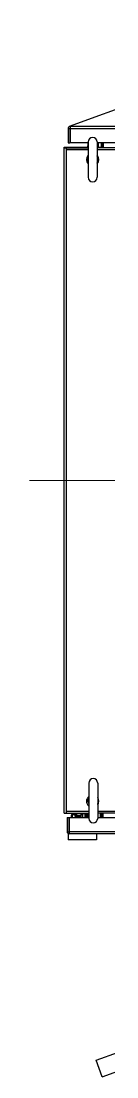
# Model space of a CAD drawing. Extents: x 79822 to 122366, y -56021 to -28815.
# Drawn here: x 84337 to 84426, y -39798 to -38605 of the extents above; entities that cross this region are included whole.
import ezdxf
from ezdxf.lldxf.tags import DXFTag

# ---------------------------------------------------------------- set-up
doc = ezdxf.new("R2010")
doc.units = 0
doc.header["$LTSCALE"] = 100
doc.header["$MEASUREMENT"] = 0
doc.layers.add('PANEL', color=7, linetype='Continuous')
tags = doc.linetypes.add('CENTER', pattern=[2, 1.25, -0.25, 0.25, -0.25]).pattern_tags.tags
tags[10:11] = [DXFTag(74, 4), DXFTag(75, 0), DXFTag(340, '0'), DXFTag(46, 1.0), DXFTag(50, 0.0), DXFTag(44, 0.0), DXFTag(45, 0.0)]
tags[8:9] = [DXFTag(74, 4), DXFTag(75, 0), DXFTag(340, '0'), DXFTag(46, 1.0), DXFTag(50, 0.0), DXFTag(44, 0.0), DXFTag(45, 0.0)]
tags[6:7] = [DXFTag(74, 4), DXFTag(75, 0), DXFTag(340, '0'), DXFTag(46, 1.0), DXFTag(50, 0.0), DXFTag(44, 0.0), DXFTag(45, 0.0)]
tags[4:5] = [DXFTag(74, 4), DXFTag(75, 0), DXFTag(340, '0'), DXFTag(46, 1.0), DXFTag(50, 0.0), DXFTag(44, 0.0), DXFTag(45, 0.0)]
tags = doc.linetypes.add('HIDDEN', pattern=[0.375, 0.25, -0.125]).pattern_tags.tags
tags[6:7] = [DXFTag(74, 4), DXFTag(75, 0), DXFTag(340, '0'), DXFTag(46, 1.0), DXFTag(50, 0.0), DXFTag(44, 0.0), DXFTag(45, 0.0)]
tags[4:5] = [DXFTag(74, 4), DXFTag(75, 0), DXFTag(340, '0'), DXFTag(46, 1.0), DXFTag(50, 0.0), DXFTag(44, 0.0), DXFTag(45, 0.0)]

msp = doc.modelspace()

# ---------------------------------------------------------------- linework, layer by layer
at = {"color": 7, "linetype": 'Continuous'}
for p, q in [((84380.4, -38726.1), (84380.4, -38742.3)), ((84380.4, -38726.1), (84382.4, -38726.1)), ((84382.4, -38726.1), (84382.4, -38742.3)), ((84382.7, -38723.8), (84382.7, -38742.3)), ((85170.1, -38723.8), (84382.7, -38723.8)), ((84382.7, -38726.1), (85170.1, -38726.1)), ((84380.4, -38742.3), (84382.4, -38742.3)), ((84403.1, -38742.3), (84382.7, -38742.3)), ((84402.7, -38747.7), (84403.1, -38743)), ((84403.1, -38741.2), (84403.1, -38781.2)), ((84413.1, -38741.2), (84413.1, -38781.2)), ((85138.1, -38742.3), (84413.1, -38742.3)), ((84414.4, -38742.3), (84414.4, -38747.7)), ((84417.5, -38742.3), (84417.5, -38747.7)), ((84418.7, -38747.7), (84418.7, -38742.3)), ((84419.9, -38742.3), (84419.9, -38747.7)), ((84376.1, -39499.7), (84376.1, -38747.1)), ((84376.1, -38747.1), (84402.7, -38747.1)), ((84376.1, -38747.7), (84403.1, -38747.7)), ((84376.6, -38747.1), (84376.6, -38747.7)), ((84378.4, -38747.7), (84378.4, -39499.7)), ((84403.1, -38750), (84378.4, -38750)), ((85138.1, -38747.7), (84413.1, -38747.7)), ((85138.1, -38750), (84413.1, -38750)), ((84414.4, -38747.1), (84417.5, -38747.1)), ((84403.7, -39465.6), (84403.7, -39505.6)), ((84413.7, -39465.6), (84413.7, -39505.6)), ((84376.1, -39499.7), (84403.7, -39499.7)), ((84378.4, -39497.4), (84403.7, -39497.4)), ((84379.4, -39504.4), (84379.4, -39520.6)), ((84379.4, -39504.4), (84381.4, -39504.4)), ((84381.4, -39504.4), (84381.4, -39520.6)), ((84381.7, -39504.4), (84381.7, -39522.9)), ((84381.7, -39504.4), (84403.7, -39504.4)), ((84383.9, -39502.3), (84383.9, -39504.4)), ((84383.9, -39502.3), (84385.1, -39502.3)), ((84385.1, -39502.3), (84385.1, -39504.4)), ((84385.8, -39500.4), (84385.8, -39501.6)), ((84389.9, -39500.4), (84385.8, -39500.4)), ((84389.9, -39501.6), (84385.8, -39501.6)), ((84388.5, -39501.6), (84388.4, -39501.7)), ((84388.4, -39503.5), (84388.4, -39501.7)), ((84388.4, -39501.7), (84394.9, -39501.7)), ((84388.4, -39503.5), (84392.9, -39503.5)), ((84390.4, -39499.7), (84389.7, -39500.4)), ((84389.9, -39500.4), (84389.9, -39501.6)), ((84390.9, -39503.5), (84390.9, -39504.4)), ((84392.9, -39504.4), (84392.9, -39502.4)), ((84392.9, -39502.4), (84394.9, -39502.4)), ((84394, -39504.4), (84394, -39502.4)), ((84394.9, -39499.7), (84394.9, -39504.4)), ((84396.9, -39501.5), (84394.9, -39501.5)), ((84396.9, -39504.4), (84396.9, -39499.7)), ((84397, -39504.4), (84397, -39500.5)), ((84399.8, -39500.5), (84397, -39500.5)), ((84399.8, -39504.4), (84399.8, -39500.5)), ((84399.9, -39499.7), (84399.9, -39504.4)), ((84401.9, -39501.5), (84399.9, -39501.5)), ((84401.9, -39504.4), (84401.9, -39499.7)), ((84401.9, -39501.7), (84403.7, -39501.7)), ((84401.9, -39503.5), (84403.7, -39503.5)), ((84402.9, -39500.4), (84402.9, -39501.6)), ((84403.7, -39500.4), (84402.9, -39500.4)), ((84403.7, -39501.6), (84402.9, -39501.6)), ((84413.7, -39497.4), (85138.1, -39497.4)), ((85138.1, -39499.7), (84413.7, -39499.7)), ((84413.7, -39504.4), (85138.1, -39504.4)), ((84416.4, -39499.7), (84416.4, -39504.4)), ((84417.5, -39504.4), (84417.5, -39499.7)), ((84418.7, -39504.4), (84418.7, -39499.7)), ((84419.9, -39504.4), (84419.9, -39499.7)), ((84379.4, -39520.6), (84381.4, -39520.6)), ((84380.4, -39522.9), (84380.4, -39529.9)), ((84412.4, -39529.9), (84380.4, -39529.9)), ((85169.1, -39520.6), (84381.7, -39520.6)), ((85169.1, -39522.9), (84381.7, -39522.9)), ((84412.4, -39522.9), (84412.4, -39529.9))]:
    msp.add_line(p, q, dxfattribs=at)
at = {"color": 1, "linetype": 'CENTER', "lineweight": 20}
msp.add_line((84337, -39123.7), (85208.6, -39123.7), dxfattribs=at)
msp.add_line((84418.9, -39797.6), (84412.1, -39778.7))
at = {"color": 7, "linetype": 'Continuous'}
for centre, radius, start, end in [((84382.7, -38726.1), 2.3, 90, 180), ((84382.7, -38726.1), 0.3, 90, 180), ((84408.1, -38741.2), 5, 0, 180), ((84408.1, -38761.2), 7, 136.1481, 223.8519), ((84408.7, -38761.2), 6, 158.9847, 195), ((84408.7, -38761.2), 6, 159.9087, 200.0913), ((84408.7, -38761.2), 6, 317.1729, 42.8262), ((84408.1, -38761.2), 7, 316.1481, 43.8519), ((84408.7, -38761.2), 6, 317.4995, 42.5005), ((84408.1, -38781.2), 5, 180, 0), ((84408.7, -39465.6), 5, 0, 180), ((84408.1, -39486.2), 7, 129.662, 230.338), ((84408.7, -39485.6), 6, 146.445, 195), ((84408.7, -39485.6), 6, 146.983, 213.017), ((84408.7, -39485.6), 6, 326.4616, 33.5384), ((84408.1, -39486.2), 7, 323.8717, 36.1283), ((84408.7, -39485.6), 6, 326.983, 33.017), ((84385.8, -39502.3), 1.88, 90, 180), ((84385.8, -39502.3), 0.681, 90, 180), ((84408.7, -39505.6), 5, 180, 0), ((84381.7, -39520.6), 2.3, 180, 270), ((84381.7, -39520.6), 0.3, 180, 270)]:
    msp.add_arc(centre, radius, start, end, dxfattribs=at)
at = {"layer": 'PANEL', "linetype": 'HIDDEN'}
for p, q in [((85133, -38449.2), (84381.7, -38723.8)), ((84412, -39778.7), (85119.9, -39522.9)), ((84418.9, -39797.6), (85170.2, -39523))]:
    msp.add_line(p, q, dxfattribs=at)

doc.saveas('drawing.dxf')
